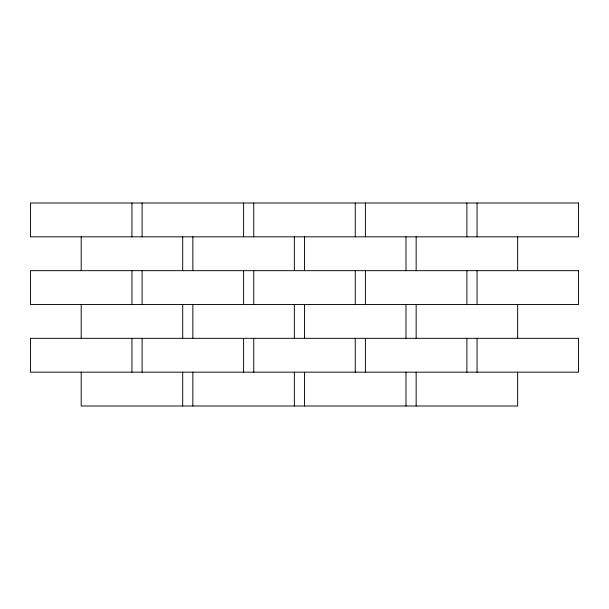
<?xml version="1.0" encoding="UTF-8"?>
<svg xmlns="http://www.w3.org/2000/svg" width="609" height="609" viewBox="0 0 609 609"><rect width="100%" height="100%" fill="white"/><g stroke="black" fill="none" stroke-linecap="round" stroke-linejoin="round"><path stroke-width="0.91" d="M517.65 236.832L517.65 270.67M517.65 304.5L517.65 338.33M517.65 372.168L517.65 405.997L81.203 405.997L81.203 372.168M477.053 203.003L477.053 236.832M477.053 270.67L477.053 304.5M477.053 338.33L477.053 372.168M466.897 203.003L466.897 236.832M466.897 270.67L466.897 304.5M466.897 338.33L466.897 372.168M416.153 236.832L416.153 270.67M416.153 304.5L416.153 338.33M416.153 372.168L416.153 405.997M405.997 236.832L405.997 270.67M405.997 304.5L405.997 338.33M405.997 372.168L405.997 405.997M365.4 203.003L365.4 236.832M365.4 270.67L365.4 304.5M365.4 338.33L365.4 372.168M355.253 203.003L355.253 236.832M355.253 270.67L355.253 304.5M355.253 338.33L355.253 372.168M304.5 236.832L304.5 270.67M304.5 304.5L304.5 338.33M304.5 372.168L304.5 405.997M294.353 236.832L294.353 270.67M294.353 304.5L294.353 338.33M294.353 372.168L294.353 405.997M253.747 203.003L253.747 236.832M253.747 270.67L253.747 304.5M253.747 338.33L253.747 372.168M243.6 203.003L243.6 236.832M243.6 270.67L243.6 304.5M243.6 338.33L243.6 372.168M192.847 236.832L192.847 270.67M192.847 304.5L192.847 338.33M192.847 372.168L192.847 405.997M182.7 236.832L182.7 270.67M182.7 304.5L182.7 338.33M182.7 372.168L182.7 405.997M142.103 203.003L142.103 236.832M142.103 270.67L142.103 304.5M142.103 338.33L142.103 372.168M131.947 203.003L131.947 236.832M131.947 270.67L131.947 304.5M131.947 338.33L131.947 372.168M81.203 236.832L81.203 270.67M81.203 304.5L81.203 338.33M578.55 203.003L30.45 203.003L30.45 236.832L578.55 236.832L578.55 203.003M578.55 270.67L30.45 270.67L30.45 304.5L578.55 304.5L578.55 270.67M578.55 338.33L30.45 338.33L30.45 372.168L578.55 372.168L578.55 338.33"/></g></svg>
